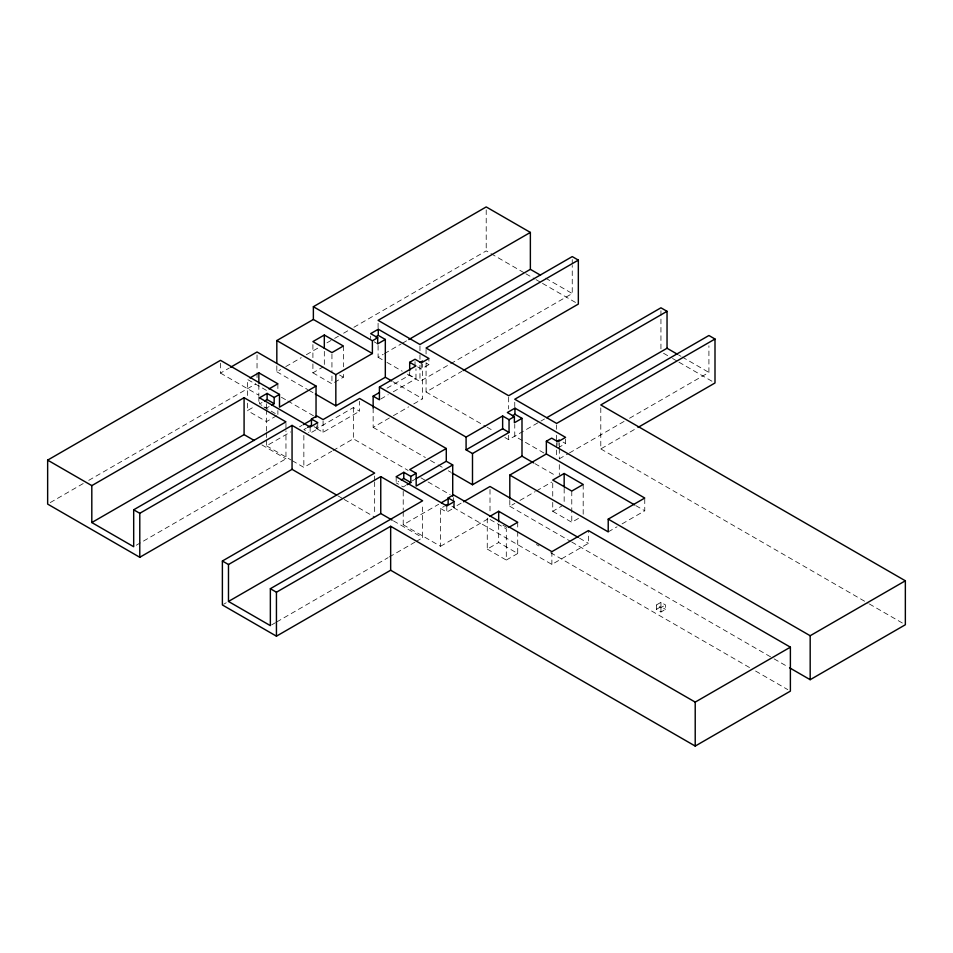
<?xml version="1.0" encoding="UTF-8"?>
<svg xmlns="http://www.w3.org/2000/svg" width="953" height="953" viewBox="0 0 953 953"><rect width="100%" height="100%" fill="white"/><g stroke="black" fill="none" stroke-linecap="round" stroke-linejoin="round"><path stroke-width="0.71" stroke-dasharray="4.76 3.57" d="M220.488 363.176L220.488 373.088L229.304 368.001M50.223 502.6L83.614 483.314M88.76 480.348L255.749 383.94M276.823 365.821L276.823 371.765L280.682 369.55M285.817 366.583L301.231 357.685M306.366 354.719L317.933 348.036M326.927 342.842L333.347 339.137M334.634 338.398L338.482 336.171M343.628 333.205L348.762 330.238M353.897 327.272L486.209 250.889L524.591 273.046M247.423 403.19L247.423 410.624L255.035 406.228M312.906 363.903L312.906 372.814L323.055 366.953M262.039 402.5L259.502 403.965L259.502 397.818M269.091 406.574L266.542 408.039L260.681 404.644M276.608 415.746L266.459 421.607L247.423 410.624M334.479 382.344L343.354 377.209L343.354 372.754M378.091 345.451L378.091 357.268L383.213 354.313M384.488 353.575L401.13 343.962M402.404 343.223L407.527 340.269M266.542 440.024L266.542 445.837L290.653 431.923M299.54 426.789L302.077 425.324M306.389 428.111L303.852 429.577L308.879 432.471M316.801 425.86L316.801 428.695L353.349 407.598L359.626 411.219L359.626 401.308M387.001 388.169L409.683 375.065L415.973 378.698L415.973 368.775M317.754 422.655L317.754 428.802L310.142 433.198L310.142 427.051M417.533 366.845L421.297 369.025L428.91 364.63L428.91 358.471M316.801 428.695L323.079 432.317L359.626 411.219M380.688 399.069L388.24 394.697M393.291 391.79L415.973 378.698M136.243 545.247L285.96 458.81L285.96 430.744M407.276 374.112L419.963 381.438L449.399 364.451M450.674 363.712L572.241 293.524L572.241 265.458M426.062 362.688L426.062 391.993L461.883 371.301M292.273 460.692L303.852 467.375L331.775 451.257M333.038 450.531L353.349 438.809L408.122 470.437M373.147 408.051L373.147 427.373L392.171 416.39M393.446 415.651L408.67 406.86M413.745 403.929L422.632 398.807L422.632 363.903M396.174 476.714L396.174 482.873L398.711 481.408M412.268 480.896L414.781 479.442M405.752 485.47L403.214 486.935L396.174 482.873M223.669 604.226L226.23 602.749M504.852 437.487L508.664 439.69L544.497 418.998M403.214 511.654L403.214 524.746L438.749 504.232M403.214 524.746L440.524 546.283L440.524 508.485L444.336 506.281M453.473 503.351L453.473 507.604L462.288 502.505M440.524 508.485L446.802 512.106L454.414 507.711L454.414 501.552M557.97 447.922L565.582 443.526L565.582 438.606M271.629 624.894L275.477 622.678M276.751 621.94L388.085 557.66M389.36 556.921L414.96 542.15M416.235 541.411L422.632 537.706L422.632 503.744M559.197 458.869L568.155 453.699M569.429 452.961L624.453 421.19M629.576 418.236L708.913 372.432L708.913 345.844M600.795 407.884L600.795 448.911L636.723 428.171M440.524 546.283L490.009 517.705M509.807 500.337L509.807 506.281L514.882 503.351M519.957 500.42L535.193 491.629M536.456 490.902L551.692 482.111M517.717 553.49L506.293 560.078L506.293 528.867L487.257 517.884L487.257 549.095L498.681 542.495L517.717 553.49L517.717 531.19M552.74 502.362L552.74 511.284L561.627 506.162M552.74 511.284L571.776 522.28L579.388 517.884M453.473 507.604L551.882 564.414L588.418 543.317L588.418 530.571M608.217 531.881L617.044 526.795M622.083 523.888L644.764 510.784L644.764 498.038M656.379 604.964L660.941 602.332L665.516 604.964L665.516 609.36L660.941 612.005L656.379 609.36L656.379 604.964L660.941 607.609L665.516 604.964M656.379 609.36L660.941 606.727L665.516 609.36M545.592 278.145L572.241 293.524M678.453 354.85L680.99 356.315M682.265 357.041L708.913 372.432M525.877 273.785L534.836 278.955M536.11 279.694L541.233 282.648M542.507 283.386L578.34 304.078M663.514 353.253L671.246 357.709M672.532 358.459L677.678 361.425M678.965 362.176L712.427 381.498M600.795 448.911L868.088 603.237M869.374 603.976L902.777 623.262M426.396 363.176L428.91 364.63M563.068 442.085L565.582 443.526M374.184 341.817L377.71 343.854M635.818 505.626L644.764 510.784M378.091 357.268L385.703 361.663M386.978 362.39L402.202 371.182M543.949 453.02L514.763 436.164L514.763 424.347M426.062 391.993L485.792 426.479M487.066 427.206L493.416 430.875M393.041 381.724L422.632 398.807M534.859 463.599L555.444 475.476M339.554 375.017L343.354 377.209M312.906 372.814L331.942 383.809L331.942 370.431M579.472 538.147L588.418 543.317M276.823 371.765L307.616 389.539M308.891 390.289L314.025 393.244M373.147 427.373L425.372 457.535M430.47 460.478L436.831 464.147M438.106 464.885L443.205 467.828M448.303 470.77L450.852 472.235M509.807 506.281L570.394 541.268M571.693 542.007L772.788 658.118M774.086 658.857L788.262 667.04M281.409 397.27L286.531 400.236M287.818 400.975L313.477 415.782M420.857 477.787L450.161 494.702M502.91 525.151L508.068 528.129M536.42 544.508L539.005 545.998M550.608 552.692L750.416 668.053M755.574 671.031L787.797 689.638M266.459 390.396L247.423 379.413L247.423 397.246M313.978 426.634L317.754 428.802M451.913 506.257L454.414 507.711M220.488 373.088L258.966 395.304M263.921 406.955L277.883 415.02L277.883 410.552M487.257 549.095L506.293 560.078M266.542 445.837L290.987 459.954M261.849 444.884L285.96 458.81M393.446 520.862L422.632 537.706M337.803 495.774L342.889 498.705M344.164 499.443L374.66 517.05M660.941 310.738L660.941 350.299M660.941 602.332L660.941 606.727M660.941 607.609L660.941 612.005M583.188 484.469L583.188 514.191M572.241 259.55L572.241 263.981M571.776 491.069L571.776 522.28M564.164 488.341L564.164 503.208M559.304 442.811L559.304 447.171M559.304 448.625L559.304 458.81M559.304 464.623L559.304 474.797M557.97 443.002L557.97 445.468M556.635 424.895L556.635 429.326M556.635 435.235L556.635 441.144M556.635 442.621L556.635 448.529M556.635 450.007L556.635 457.392M552.74 483.052L552.74 496.418M551.882 551.668L551.882 564.414M517.717 522.28L517.717 529.701M514.763 402.202L514.763 406.633M508.664 397.187L508.664 408.908M508.664 435.295L508.664 439.69M498.681 524.662L498.681 542.495M490.009 489.473L490.009 513.25M486.209 209.863L486.209 250.889M453.473 497.68L453.473 501.933M446.802 505.948L446.802 512.106M426.062 349.501L426.062 353.897M421.297 362.867L421.297 369.025M419.963 345.987L419.963 353.372M419.963 354.85L419.963 359.281M419.963 365.19L419.963 381.438M415.02 361.699L415.02 365.392M409.683 372.23L409.683 375.065M403.214 491.307L403.214 510.2M378.091 323.293L378.091 327.725M374.66 476.024L374.66 480.419M374.66 481.884L374.66 514.12M370.669 336.099L370.669 338.553M353.349 407.598L353.349 438.809M343.354 345.999L343.354 366.81M331.942 354.087L331.942 368.942M324.318 351.359L324.318 366.226M323.079 420.988L323.079 432.317M312.906 344.581L312.906 357.959M303.852 435.39L303.852 467.375M285.96 423.358L285.96 429.267M277.883 383.809L277.883 391.242M266.459 403.774L266.459 408.229M266.459 409.719L266.542 431.304M266.542 432.757L266.542 438.571M258.847 384.702L258.847 395.114M258.847 396.591L258.847 404.024M257.036 354.957L257.036 371.313M257.036 372.79L257.036 378.746"/><path stroke-width="1.43" d="M336.54 495.036L292.059 469.352L139.781 557.279L47.65 504.089L47.65 460.12L220.488 360.341L279.491 394.411L279.491 407.157L316.039 386.06L316.039 417.271M313.37 306.711L372.385 340.781L372.385 353.527L313.37 319.458L313.37 306.711L486.209 206.932L530.368 232.425L530.368 269.342L408.801 339.53M230.566 367.262L257.036 351.991L316.039 386.06M276.823 362.855L276.823 340.555L313.37 319.458M249.96 377.948L258.847 372.814L277.883 383.809L268.996 388.931M324.318 335.015L312.906 341.603L331.942 352.598L343.354 345.999L324.318 335.015L324.318 348.393M91.81 485.625L244.087 397.699L285.96 421.881L133.682 509.795L133.682 546.724L91.81 522.542L91.81 485.625L47.65 460.12M530.368 232.425L378.091 320.339L419.963 344.509L572.241 256.595L578.34 260.121L578.34 304.078L463.17 370.562M279.491 394.411L274.166 397.484L267.114 393.422L259.502 397.818L310.142 427.051L317.754 422.655L311.464 419.022L311.464 425.181L307.664 427.373M409.683 370.812L409.683 362.319L415.02 359.245L421.297 362.867L428.91 358.471L378.281 329.238L370.669 333.633L377.71 337.707L377.71 343.854L385.322 339.459L385.322 377.269L335.837 405.835L315.312 393.982M264.577 401.034L267.114 399.569L274.166 403.643L274.166 397.484M375.744 336.862L378.281 335.396L385.322 339.459M372.385 340.781L377.71 337.707M271.629 405.108L274.166 403.643M276.823 340.555L335.837 374.624L372.385 353.527M91.81 522.542L244.087 434.628L254.237 440.489M133.682 509.795L139.781 513.31L292.059 425.395L374.66 473.093L222.383 561.007L222.383 604.964L276.441 636.175L390.659 570.239L695.213 746.068L790.382 691.128L790.382 647.17L588.418 530.571L551.882 551.668L453.473 494.857L448.136 497.931L448.136 504.089L445.599 505.555M578.34 260.121L426.062 348.036L508.664 395.721L660.941 307.807L667.04 311.321L667.04 348.25L546.748 417.7M311.464 419.022L316.801 415.949L323.079 419.57L359.626 398.473L446.29 448.506L446.29 461.252L416.044 478.716M303.352 424.597L312.227 419.463M420.094 362.462L422.632 360.996M373.147 408.051L373.147 396.162L379.425 399.795L379.425 387.049L415.973 365.94L409.683 362.319M373.147 396.162L379.449 392.529M228.482 564.521L380.759 476.607L422.632 500.79L270.354 588.704L270.354 625.633L228.482 601.45L228.482 564.521L222.383 561.007M667.04 311.321L514.763 399.247L556.635 423.418L708.913 335.504L715 339.018L715 382.975L638.01 427.432M452.711 496.168L452.711 464.957L416.163 486.066L416.163 473.307L410.826 476.393L403.786 472.319L396.174 476.714L446.802 505.948L454.414 501.552L448.136 497.931M634.543 504.887L546.355 453.973L546.355 441.227L551.692 438.142L557.97 441.775L565.582 437.379L514.954 408.146L507.341 412.542L514.382 416.604L514.382 422.763L521.994 418.367L521.994 456.165L472.497 484.743L452.115 472.974M446.29 448.506L409.742 469.603L416.163 473.307M379.425 387.049L466.088 437.082L502.636 415.984L509.045 419.689L514.382 416.604M401.249 479.943L403.786 478.477L410.826 482.54L410.826 476.393M512.416 415.77L514.954 414.305L521.994 418.367M466.088 437.082L466.088 449.828L502.636 428.731L509.045 432.436L509.045 419.689M407.026 484.743L410.826 482.54M466.088 449.828L472.497 453.533L509.045 432.436M228.482 601.45L380.759 513.536L392.171 520.124M270.354 588.704L276.441 592.218L390.659 526.282L695.213 702.111L790.382 647.17M715 339.018L600.795 404.954L905.35 580.794L905.35 624.751L810.181 679.692L789.549 667.791M441.287 502.767L448.899 498.371M556.766 441.37L559.304 439.905M463.551 501.778L490.009 486.495L578.197 537.409M509.807 498.848L509.807 475.07L546.355 453.973M489.794 516.419L498.681 511.284L517.717 522.28L508.831 527.402M564.164 473.486L552.74 480.074L571.776 491.069L583.188 484.469L564.164 473.486L564.164 486.852M509.807 475.07L608.217 531.881L608.217 519.135L644.764 498.038L546.355 441.227M608.217 519.135L810.181 635.734L905.35 580.794M530.368 269.342L540.518 275.203M667.04 348.25L677.19 354.111M385.322 377.269L391.754 380.974M521.994 456.165L533.573 462.86M446.29 461.252L452.711 464.957M810.181 635.734L810.181 679.692M695.213 702.111L695.213 746.068M514.954 408.146L514.954 414.305M502.636 415.984L502.636 428.731M498.681 511.284L498.681 521.684M472.497 453.533L472.497 484.743M403.786 472.319L403.786 478.477M390.659 526.282L390.659 570.239M380.759 476.607L380.759 513.536M378.281 329.238L378.281 335.396M335.837 374.624L335.837 405.835M292.059 425.395L292.059 469.352M276.441 592.218L276.441 636.175M267.114 393.422L267.114 399.569M258.847 372.814L258.847 383.225M244.087 397.699L244.087 434.628M139.781 513.31L139.781 557.279"/></g></svg>
